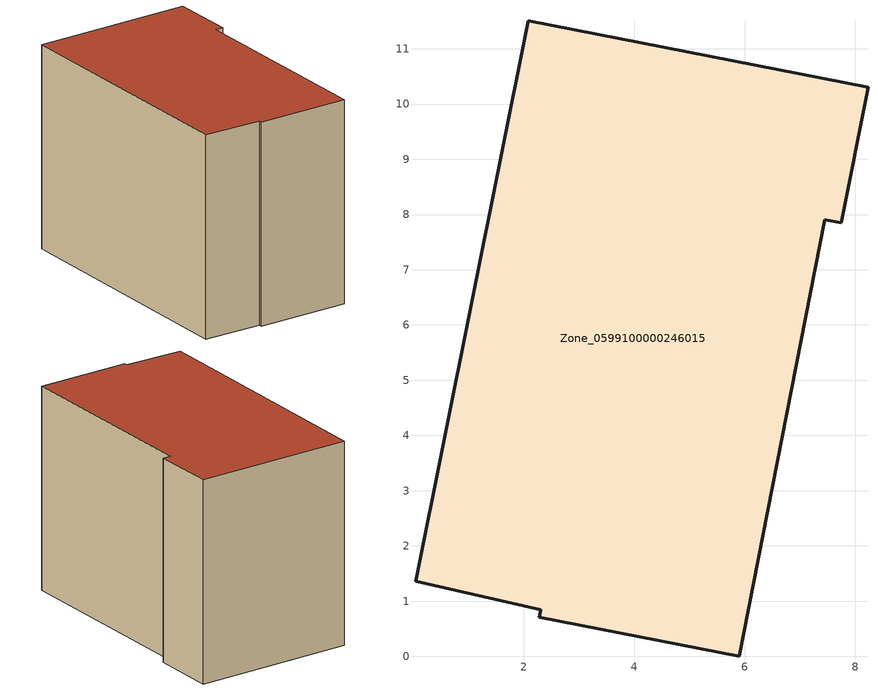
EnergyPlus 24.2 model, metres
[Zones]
Zone_0599100000246015
 floor ground (C_G): 2.31,0.84 0.04,1.36 2.08,11.51 8.23,10.3 7.75,7.85 7.45,7.9 5.9,0 2.28,0.71 z0
 wall outside (C_F): 8.23,10.3 2.08,11.51 0.04,1.36 2.31,0.84 2.28,0.71 5.9,0 7.45,7.9 7.75,7.85 8.23,10.3 z0:8.04
 roof outside (C_R): 2.31,0.84 2.28,0.71 5.9,0 7.45,7.9 7.75,7.85 8.23,10.3 2.08,11.51 0.04,1.36 z8.04
[BUILDING]
Pand.0599100000246015: North Axis=0; Terrain=City; Loads Convergence Tolerance Value=0.04; Temperature Convergence Tolerance Value=0.4; Solar Distribution=FullExterior; Maximum Number of Warmup Days=25; Minimum Number of Warmup Days=1
[Site:Location]
Rotterdam.The.Hague.AP_ZH_NLD Design_Conditions: Latitude=51.96; Longitude=4.45; Time Zone=1; Elevation=-4.5
[SITE:GROUNDTEMPERATURE:BUILDINGSURFACE]
18, 18, 18, 18, 18, 18, 18, 18, 18, 18, 18, 18
[MATERIAL] Thermal Absorptance=0.9; Solar Absorptance=0.7; Visible Absorptance=0.7
Name | Roughness | Thickness | Conductivity | Density | Specific Heat
G.TI.1975-1991 | MediumSmooth | 0.15 | 0.288461 | 540 | 1210
F.TI.1975-1991 | Rough | 0.3 | 0.230769 | 1920 | 840
R.TI.1975-1991 | MediumRough | 0.2 | 0.153846 | 1500 | 1000
[CONSTRUCTION]
C_G: G.TI.1975-1991
C_F: F.TI.1975-1991
C_R: R.TI.1975-1991
[ZONE]
Zone_0599100000246015: Type=1; Multiplier=1; Ceiling Height=Autocalculate; Volume=Autocalculate; Floor Area=autocalculate; Part of Total Floor Area=Yes
[ZONEINFILTRATION:DESIGNFLOWRATE]
Infil_Zone_0599100000246015: Zone or ZoneList or Space or SpaceList=Zone_0599100000246015; Schedule=AlwaysOn; Design Flow Rate Calculation Method=Flow/Area; Flow Rate per Floor Area=0.003; Constant Term Coefficient=1; Temperature Term Coefficient=0; Velocity Term Coefficient=0; Velocity Squared Term Coefficient=0
[HVACTEMPLATE:ZONE:IDEALLOADSAIRSYSTEM]
Zone_0599100000246015: Maximum Heating Supply Air Temperature=50; Minimum Cooling Supply Air Temperature=13; Maximum Heating Supply Air Humidity Ratio=0.0156; Minimum Cooling Supply Air Humidity Ratio=0.0077; Heating Limit=NoLimit; Cooling Limit=NoLimit; Dehumidification Control Type=ConstantSensibleHeatRatio; Cooling Sensible Heat Ratio=0.7; Dehumidification Setpoint=60; Humidification Control Type=None; Humidification Setpoint=30; Outdoor Air Method=None; Outdoor Air Flow Rate per Person=0.00944; Outdoor Air Flow Rate per Zone Floor Area=0; Outdoor Air Flow Rate per Zone=0; Demand Controlled Ventilation Type=None; Outdoor Air Economizer Type=NoEconomizer; Heat Recovery Type=None; Sensible Heat Recovery Effectiveness=0.7; Latent Heat Recovery Effectiveness=0.65
[ZONECONTROL:THERMOSTAT]
ThermostatControl_Zone_0599100000246015: Zone or ZoneList=Zone_0599100000246015; Control Type Schedule=DualSetpointControlType; Control 1=Thermostat_Zone_0599100000246015; Temperature Difference Between Cutout And Setpoint=0
[THERMOSTATSETPOINT:DUALSETPOINT]
Thermostat_Zone_0599100000246015: Heating Setpoint Temperature Schedule=HeatingSetpoint_Zone_0599100000246015; Cooling Setpoint Temperature Schedule=CoolingSetpoint_Zone_0599100000246015
[SCHEDULE:COMPACT]
HeatingSetpoint_Zone_0599100000246015: Through: 12/31, For: AllDays, Until: 24:00, 21
CoolingSetpoint_Zone_0599100000246015: Through: 12/31, For: AllDays, Until: 24:00, 24
DualSetpointControlType: Through: 12/31, For: AllDays, Until: 24:00, 4
AlwaysOn: Through: 12/31, For: AllDays, Until: 24:00, 1
